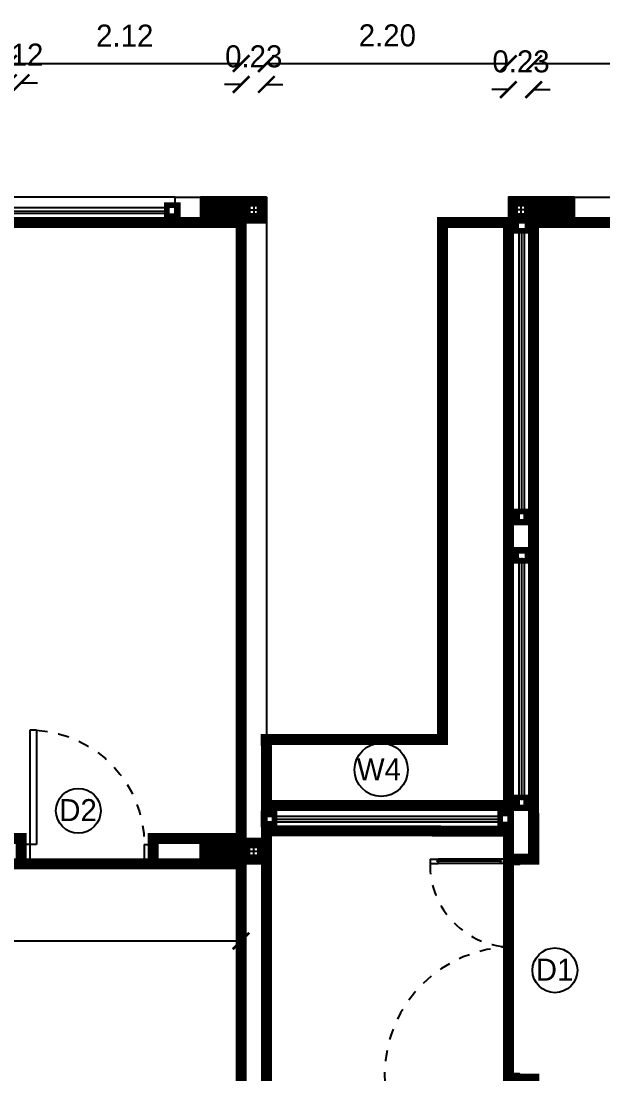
# Model space of a CAD drawing. Header units: metres. Extents: x 6101839 to 6102590, y -6659932 to -6659648.
# Drawn here: x 6102066.7 to 6102071.99, y -6659696.52 to -6659686.95 of the extents above; entities that cross this region are included whole.
import ezdxf

# ---------------------------------------------------------------- set-up
doc = ezdxf.new("R2010")
doc.units = ezdxf.units.M
doc.header["$LTSCALE"] = 500
doc.header["$MEASUREMENT"] = 0
doc.linetypes.add('DASHED2', pattern=[0.375, 0.25, -0.125])
doc.linetypes.add('HIDDEN', pattern=[0.375, 0.25, -0.125])
doc.layers.get('0').update_dxf_attribs({"linetype": 'CONTINUOUS'})
doc.layers.get('Defpoints').update_dxf_attribs({"linetype": 'CONTINUOUS'})
for name, color, linetype in [('above', 250, 'DASHED2'), ('BLK_1_FLR_0_CARPET_AREA', 10, 'CONTINUOUS'), ('BLK_1_FLR_0_CHAJJA', 6, 'CONTINUOUS'), ('COL', 2, 'CONTINUOUS'), ('DOORTEXT', 13, 'CONTINUOUS'), ('ED', 30, 'CONTINUOUS'), ('FURN1', 252, 'CONTINUOUS'), ('FURNITURE', 252, 'CONTINUOUS'), ('FURNITURES', 252, 'CONTINUOUS'), ('HATCH', 15, 'CONTINUOUS'), ('norms', 4, 'CONTINUOUS'), ('W-SCH', 205, 'CONTINUOUS'), ('wall', 125, 'CONTINUOUS'), ('wall1', 125, 'CONTINUOUS'), ('WINDOWS', 252, 'CONTINUOUS')]:
    doc.layers.add(name, color=color, linetype=linetype)
doc.styles.add('RM', font='GOTHIC.TTF')
doc.styles.add('USA TEXT', font='GOTHIC.TTF')
doc.dimstyles.new('1-100-ED', dxfattribs={"dimtxt": 0.2, "dimasz": 0.15, "dimexe": 0.18, "dimexo": 0.0625, "dimgap": 0.15, "dimtad": 1, "dimzin": 0, "dimdsep": 46, "dimtxsty": 'USA TEXT', "dimblk": 'ARCHTICK', "dimcen": 0.1, "dimse1": 1, "dimse2": 1, "dimclrd": 256, "dimclrt": 256, "dimadec": 0, "dimazin": 0, "dimtfac": 1, "dimtofl": 0, "dimtmove": 0, "dimatfit": 3, "dimldrblk": 'ARCHTICK', "dimfxl": 0.18, "dimtolj": 1, "dimtzin": 0, "dimarcsym": 0})

# ---------------------------------------------------------------- blocks, each defined once
blk = doc.blocks.new('PIO-DOOR 750')
at = {"layer": 'FURN1'}
for p, q in [((-110.0000000009313, -49.99999999906868), (-110.0000000004656, 0)), ((-9.313226e-10, -50.00000000046566), (-110.0000000009313, -49.99999999953434)), ((-9.313226e-10, -50.00000000046566), (0, -4.656613e-10)), ((-110.0000000009313, -700.0000000023282), (-110.0000000004656, -750.000000001397)), ((-9.313226e-10, -700.0000000004657), (-110.0000000009313, -700.0000000018626)), ((-9.313226e-10, -662.5000000004657), (-4.656613e-10, -750.0000000004657)), ((648.9173676199277, -662.5000000009312), (-9.313226e-10, -662.5000000004657)), ((648.9173676199277, -700), (-9.313226e-10, -700.0000000004657)), ((648.9173676199277, -662.5000000009312), (648.9173676199277, -700))]:
    blk.add_line(p, q, dxfattribs=at)
at = {"layer": 'FURN1', "linetype": 'HIDDEN', "ltscale": 0.5}
blk.add_arc((0.0460500242188573, -699.9512119828723), 649.9512136138187, 3.303302686255516, 90.00405950692759, dxfattribs=at)
blk = doc.blocks.new('NEWCOL')
at = {"layer": 'HATCH'}
h = blk.add_hatch(dxfattribs=at)
h.set_pattern_fill('ANSI31', color=256, scale=3, angle=270, style=0)
h.set_pattern_definition([(315, (-629970.925706138, -258732.0878365731), (6.735192090801866, 6.735192090801863), [])])
h.paths.add_polyline_path([(0, 115), (-115, 115), (-115, 0), (-37.5, 0), (-37.49999999988359, 37.50000000002911), (0, 37.4999999999709)])
h.paths.add_polyline_path([(115, 115.0000000000291), (0, 115), (1.164153e-10, 37.50000000002911), (37.5, 37.4999999999709), (37.5, 0), (115, 0)])
h.paths.add_polyline_path([(115, 0), (37.5, 0), (37.50000000011642, -37.4999999999709), (0, -37.4999999999709), (1.164153e-10, -484.9999999999708), (115, -485)])
h.paths.add_polyline_path([(0, -37.5), (-37.49999999988359, -37.4999999999709), (-37.5, 0), (-115, 0), (-115, -485), (0, -485)])
at = {"layer": 'COL'}
for p, q in [((0, -485), (0, 115)), ((-115, 0), (115, 0))]:
    blk.add_line(p, q, dxfattribs=at)
for points in [[(-115, -485), (115, -485), (115, 115), (-115, 115)], [(-37.5, -37.5), (37.5, -37.5), (37.5, 37.5), (-37.5, 37.5)]]:
    blk.add_lwpolyline(points, close=True, dxfattribs=at)
blk = doc.blocks.new('_ArchTick')
at = {"color": 0, "linetype": 'ByBlock', "const_width": 0.15}
blk.add_lwpolyline([(-0.5, -0.5), (0.5, 0.5)], dxfattribs=at)
blk = doc.blocks.new('*D747')
at = {"layer": 'Defpoints', "color": 0, "transparency": 16777216}
for p in [(6102062.120997361, -6659694.608232467), (6102068.695991833, -6659694.608232467), (6102068.695991833, -6659695.308467846)]:
    blk.add_point(p, dxfattribs=at)
at = {"layer": 'ED', "lineweight": -2, "transparency": 16777216}
blk.add_line((6102062.120997361, -6659695.308467846), (6102068.695991833, -6659695.308467846), dxfattribs=at)
at = {"layer": 'ED', "lineweight": -2, "transparency": 16777216, "xscale": 0.15, "yscale": 0.15, "zscale": 0.15, "rotation": 180}
blk.add_blockref('_ArchTick', (6102062.120997361, -6659695.308467846), dxfattribs=at)
at = {"layer": 'ED', "lineweight": -2, "transparency": 16777216, "xscale": 0.15, "yscale": 0.15, "zscale": 0.15}
blk.add_blockref('_ArchTick', (6102068.695991833, -6659695.308467846), dxfattribs=at)
at = {"layer": 'ED', "transparency": 16777216, "insert": (6102065.408494597, -6659695.053437255), "char_height": 0.2, "attachment_point": 5, "style": 'USA TEXT'}
blk.add_mtext('\\A1;6.57', dxfattribs=at)
blk = doc.blocks.new('*D814')
at = {"layer": 'Defpoints', "color": 0, "transparency": 16777216}
for p in [(6102066.695991834, -6659687.510000003), (6102066.580991833, -6659688.950467847), (6102066.695991834, -6659688.975467846)]:
    blk.add_point(p, dxfattribs=at)
at = {"layer": 'ED', "lineweight": -2, "transparency": 16777216}
for p, q in [((6102066.580991833, -6659687.510000003), (6102066.430991832, -6659687.510000003)), ((6102066.695991834, -6659687.510000003), (6102066.845991834, -6659687.510000003))]:
    blk.add_line(p, q, dxfattribs=at)
at = {"layer": 'ED', "lineweight": -2, "transparency": 16777216, "xscale": 0.15, "yscale": 0.15, "zscale": 0.15}
blk.add_blockref('_ArchTick', (6102066.580991833, -6659687.510000003), dxfattribs=at)
at = {"layer": 'ED', "lineweight": -2, "transparency": 16777216, "xscale": 0.15, "yscale": 0.15, "zscale": 0.15, "rotation": 180}
blk.add_blockref('_ArchTick', (6102066.695991834, -6659687.510000003), dxfattribs=at)
at = {"layer": 'ED', "transparency": 16777216, "insert": (6102066.638491834, -6659687.254969412), "char_height": 0.2, "attachment_point": 5, "style": 'USA TEXT'}
blk.add_mtext('\\A1;0.12', dxfattribs=at)
blk = doc.blocks.new('*D815')
at = {"layer": 'Defpoints', "color": 0, "transparency": 16777216}
for p in [(6102068.695991833, -6659687.334967848), (6102066.580991833, -6659688.950467847), (6102068.695991833, -6659688.972967846)]:
    blk.add_point(p, dxfattribs=at)
at = {"layer": 'ED', "lineweight": -2, "transparency": 16777216}
blk.add_line((6102066.580991833, -6659687.334967848), (6102068.695991833, -6659687.334967848), dxfattribs=at)
at = {"layer": 'ED', "lineweight": -2, "transparency": 16777216, "xscale": 0.15, "yscale": 0.15, "zscale": 0.15, "rotation": 180}
blk.add_blockref('_ArchTick', (6102066.580991833, -6659687.334967848), dxfattribs=at)
at = {"layer": 'ED', "lineweight": -2, "transparency": 16777216, "xscale": 0.15, "yscale": 0.15, "zscale": 0.15}
blk.add_blockref('_ArchTick', (6102068.695991833, -6659687.334967848), dxfattribs=at)
at = {"layer": 'ED', "transparency": 16777216, "insert": (6102067.638491833, -6659687.080549086), "char_height": 0.2, "attachment_point": 5, "style": 'USA TEXT'}
blk.add_mtext('\\A1;2.12', dxfattribs=at)
blk = doc.blocks.new('*D816')
at = {"layer": 'Defpoints', "color": 0, "transparency": 16777216}
for p in [(6102068.925991838, -6659687.5255), (6102068.695991833, -6659688.972967846), (6102068.925991838, -6659688.987467846)]:
    blk.add_point(p, dxfattribs=at)
at = {"layer": 'ED', "lineweight": -2, "transparency": 16777216}
for p, q in [((6102068.695991833, -6659687.5255), (6102068.545991832, -6659687.5255)), ((6102068.925991838, -6659687.5255), (6102069.075991838, -6659687.5255))]:
    blk.add_line(p, q, dxfattribs=at)
at = {"layer": 'ED', "lineweight": -2, "transparency": 16777216, "xscale": 0.15, "yscale": 0.15, "zscale": 0.15}
blk.add_blockref('_ArchTick', (6102068.695991833, -6659687.5255), dxfattribs=at)
at = {"layer": 'ED', "lineweight": -2, "transparency": 16777216, "xscale": 0.15, "yscale": 0.15, "zscale": 0.15, "rotation": 180}
blk.add_blockref('_ArchTick', (6102068.925991838, -6659687.5255), dxfattribs=at)
at = {"layer": 'ED', "transparency": 16777216, "insert": (6102068.810991835, -6659687.270469409), "char_height": 0.2, "attachment_point": 5, "style": 'USA TEXT'}
blk.add_mtext('\\A1;0.23', dxfattribs=at)
blk = doc.blocks.new('*D817')
at = {"layer": 'Defpoints', "color": 0, "transparency": 16777216}
for p in [(6102071.125705833, -6659687.334967848), (6102068.925991838, -6659688.987467846), (6102071.125705833, -6659688.966467578)]:
    blk.add_point(p, dxfattribs=at)
at = {"layer": 'ED', "lineweight": -2, "transparency": 16777216}
blk.add_line((6102068.925991838, -6659687.334967848), (6102071.125705833, -6659687.334967848), dxfattribs=at)
at = {"layer": 'ED', "lineweight": -2, "transparency": 16777216, "xscale": 0.15, "yscale": 0.15, "zscale": 0.15, "rotation": 180}
blk.add_blockref('_ArchTick', (6102068.925991838, -6659687.334967848), dxfattribs=at)
at = {"layer": 'ED', "lineweight": -2, "transparency": 16777216, "xscale": 0.15, "yscale": 0.15, "zscale": 0.15}
blk.add_blockref('_ArchTick', (6102071.125705833, -6659687.334967848), dxfattribs=at)
at = {"layer": 'ED', "transparency": 16777216, "insert": (6102070.025848836, -6659687.079937257), "char_height": 0.2, "attachment_point": 5, "style": 'USA TEXT'}
blk.add_mtext('\\A1;2.20', dxfattribs=at)
blk = doc.blocks.new('*D818')
at = {"layer": 'Defpoints', "color": 0, "transparency": 16777216}
for p in [(6102071.355708286, -6659687.571500001), (6102071.125705833, -6659688.966467578), (6102071.355708286, -6659689.012967974)]:
    blk.add_point(p, dxfattribs=at)
at = {"layer": 'ED', "lineweight": -2, "transparency": 16777216}
for p, q in [((6102071.125705833, -6659687.571500001), (6102070.975705832, -6659687.571500001)), ((6102071.355708286, -6659687.571500001), (6102071.505708287, -6659687.571500001))]:
    blk.add_line(p, q, dxfattribs=at)
at = {"layer": 'ED', "lineweight": -2, "transparency": 16777216, "xscale": 0.15, "yscale": 0.15, "zscale": 0.15}
blk.add_blockref('_ArchTick', (6102071.125705833, -6659687.571500001), dxfattribs=at)
at = {"layer": 'ED', "lineweight": -2, "transparency": 16777216, "xscale": 0.15, "yscale": 0.15, "zscale": 0.15, "rotation": 180}
blk.add_blockref('_ArchTick', (6102071.355708286, -6659687.571500001), dxfattribs=at)
at = {"layer": 'ED', "transparency": 16777216, "insert": (6102071.240707059, -6659687.31646941), "char_height": 0.2, "attachment_point": 5, "style": 'USA TEXT'}
blk.add_mtext('\\A1;0.23', dxfattribs=at)
blk = doc.blocks.new('*D819')
at = {"layer": 'Defpoints', "color": 0, "transparency": 16777216}
for p in [(6102081.125767162, -6659687.334967848), (6102071.355708286, -6659689.012967974), (6102081.125767162, -6659689.623467845)]:
    blk.add_point(p, dxfattribs=at)
at = {"layer": 'ED', "lineweight": -2, "transparency": 16777216}
blk.add_line((6102071.355708286, -6659687.334967848), (6102081.125767162, -6659687.334967848), dxfattribs=at)
at = {"layer": 'ED', "lineweight": -2, "transparency": 16777216, "xscale": 0.15, "yscale": 0.15, "zscale": 0.15, "rotation": 180}
blk.add_blockref('_ArchTick', (6102071.355708286, -6659687.334967848), dxfattribs=at)
at = {"layer": 'ED', "lineweight": -2, "transparency": 16777216, "xscale": 0.15, "yscale": 0.15, "zscale": 0.15}
blk.add_blockref('_ArchTick', (6102081.125767162, -6659687.334967848), dxfattribs=at)
at = {"layer": 'ED', "transparency": 16777216, "insert": (6102076.240737724, -6659687.079937257), "char_height": 0.2, "attachment_point": 5, "style": 'USA TEXT'}
blk.add_mtext('\\A1;9.77', dxfattribs=at)
blk = doc.blocks.new('A$C62665808')
at = {"layer": 'FURNITURES', "color": 233}
for p, q in [((512.4136595284131, 99.90654999148128), (437.4729179757405, 99.90846061329023)), ((512.4132614820832, 84.29389550216308), (512.4136595284131, 99.90654999148128)), ((2287.59103623892, 84.25373618515007), (2287.591434285079, 99.86639067496029)), ((2287.591434285079, 99.86639067496029), (2362.532175837753, 99.86448005315133)), ((449.9620862566175, 62.43777140009182), (512.4127042175081, 62.4361792151451)), ((499.9229786712235, 78.04915214213906), (499.9231378901429, 84.29421393852952)), ((512.4131022636524, 78.04883370627226), (499.9229786717156, 78.04915214230948)), ((512.4132614820832, 84.29389550216308), (499.9231378901429, 84.29421393852952)), ((512.4127042175081, 62.4361792151451), (512.4131022636524, 78.04883370627226)), ((2287.590478974175, 62.3960198986241), (2287.590877020485, 78.00867438958856)), ((2350.04109693457, 62.39442771383624), (2287.590478974175, 62.3960198986241)), ((2287.590877020485, 78.00867438958856), (2300.081000612774, 78.0083559515797)), ((2287.59103623892, 84.25373618515007), (2300.081159831201, 84.2534177477997)), ((2300.081000612774, 78.0083559515797), (2300.081159831201, 84.2534177477997))]:
    blk.add_line(p, q, dxfattribs=at)
at = {"layer": 'FURNITURES', "color": 250}
for p, q in [((512.4136595284131, 99.90654999148128), (2287.591434285079, 99.86639067496029)), ((512.4127042175081, 62.4361792151451), (2287.590478974175, 62.3960198986241)), ((512.4131022636524, 78.04883370627226), (2300.08100061277, 78.00835595190894)), ((512.4132614820832, 84.29389550216308), (2300.081159830872, 84.2534177477959))]:
    blk.add_line(p, q, dxfattribs=at)
at = {"layer": 'FURNITURES', "color": 250, "linetype": 'HIDDEN', "ltscale": 0.5}
for centre, radius, start, end in [((437.4719626657978, 62.43808983210818), 1163.003696595019, 359.9985392363878, 178.1522289363573), ((2350.04109693457, 62.39442771383624), 749.5654389454102, 89.10250663880146, 179.9986901028904)]:
    blk.add_arc(centre, radius, start, end, dxfattribs=at)
at = {"layer": 'wall', "color": 7}
for p, q in [((2361.781970350842, 811.8679090010985), (2361.780070568775, 737.3523331883182)), ((2399.252341126852, 811.8669536898607), (2361.781970350842, 811.8679090010985)), ((2399.252341126852, 811.8669536898607), (2399.250441344948, 737.3513778772473)), ((2377.392725058256, 737.3519351421553), (2361.780070568775, 737.3523331883182)), ((2361.780070568775, 737.3523331883182), (2362.534086459397, 174.8052216056571)), ((2377.392725058256, 737.3519351421553), (2377.393043495935, 749.8420587344403)), ((2378.146740948716, 174.8048235593276), (2377.393043495939, 749.8420587341112)), ((2383.638105291826, 749.8418995160092), (2377.393043495935, 749.8420587344403)), ((2383.637786854313, 737.3517759235616), (2383.638105291826, 749.8418995160092)), ((2399.250441344948, 737.3513778772473), (2383.637786854313, 737.3517759235616)), ((2384.391802744936, 174.8046643409003), (2383.638105291334, 749.8418995158389)), ((2400.004457235572, 174.8042662945861), (2399.250441344948, 737.3513778772473)), ((-724.9260444391642, 137.4084668927564), (-724.9269997499057, 99.93809611658683)), ((-724.9269997499057, 99.93809611658683), (-649.9862581977295, 99.9361854949366)), ((-724.9260444391642, 137.4084668927564), (-649.9853028866582, 137.4065562711102)), ((-662.4758245255867, 121.7942202181507), (-662.4759837440142, 115.5491584219307)), ((362.5325744689017, 115.5230257245764), (-662.4759837433558, 115.5491584219385)), ((-649.9858601514037, 115.5488399845842), (-662.4759837440142, 115.5491584219307)), ((362.5327336873328, 121.7680875204671), (-662.4758245255792, 121.7942202174922)), ((-649.9857009329689, 121.7939017801457), (-662.4758245255867, 121.7942202181507)), ((-649.9858601514037, 115.5488399845842), (-649.9862581977295, 99.9361854949366)), ((-649.9862581977295, 99.9361854949366), (362.5321764225723, 99.91037123525813)), ((-649.9853028866582, 137.4065562711102), (-649.9857009329689, 121.7939017801457)), ((362.5331317336431, 137.3807420114316), (-649.9853028866582, 137.4065562711102)), ((362.5325744689017, 115.5230257245764), (362.5321764225723, 99.91037123525813)), ((362.5321764225723, 99.91037123525813), (437.4729179755774, 99.90846061312368)), ((362.5325744689017, 115.5230257245764), (375.0226980611714, 115.5227072882138)), ((362.5331317336431, 137.3807420114316), (362.5327336873328, 121.7680875204671)), ((362.5327336873328, 121.7680875204671), (375.022857279436, 121.7677690842672)), ((437.4738732866488, 137.3788313892971), (362.5331317336431, 137.3807420114316)), ((375.0228572796026, 121.7677690841045), (375.0226980611714, 115.5227072882138)), ((437.4719626648361, 62.43808983695408), (437.4729179757405, 99.90846061329023)), ((437.4738732866488, 137.3788313892971), (437.4729179755774, 99.90846061312368)), ((2362.531220526847, 62.39410927681511), (2362.532175837753, 99.86448005315133)), ((2362.534086459397, 174.8052216056571), (2362.532175837589, 99.86448005298477)), ((2400.002546613599, 99.86352474174723), (2362.53217583743, 99.864480052489)), ((2378.146740948716, 174.8048235593276), (2362.534086459397, 174.8052216056571)), ((2378.146740948716, 174.8048235593276), (2378.146422512845, 162.3146999672283)), ((2384.39148430874, 162.3145407484679), (2378.146422512845, 162.3146999672283)), ((2384.391802744936, 174.8046643409003), (2384.391484308737, 162.3145407487972)), ((2400.004457235572, 174.8042662945861), (2384.391802744936, 174.8046643409003)), ((2400.002546613599, 99.86352474174723), (2400.004457235572, 174.8042662945861)), ((437.4719626648361, 62.43808983695408), (449.9620862566175, 62.43777140009182)), ((2362.531220526847, 62.39410927681511), (2350.04109693457, 62.39442771383624))]:
    blk.add_line(p, q, dxfattribs=at)
for points in [[(437.4729179757405, 99.90846061329023), (400.0025471994042, 99.90941592419485), (399.9999997035493, -0.0115728127030934), (449.9604940718336, -0.0128465606325108), (449.9620862566175, 62.43777140009182)], [(2362.532175837753, 99.86448005315133), (2400.002546614088, 99.8635247422468), (2399.999999118233, -0.0574639946509952), (2350.039504749786, -0.0561902468880895), (2350.04109693457, 62.39442771383624)]]:
    blk.add_lwpolyline(points, dxfattribs=at)

msp = doc.modelspace()

# ---------------------------------------------------------------- linework, layer by layer
at = {"layer": 'above', "linetype": 'ByBlock'}
for p, q in [((6102070.525961323, -6659693.478125678), (6102070.525849462, -6659688.779468033)), ((6102070.525849462, -6659688.779468033), (6102071.12576716, -6659688.779468033)), ((6102068.925582054, -6659693.478232468), (6102070.525961323, -6659693.478125678))]:
    msp.add_line(p, q, dxfattribs=at)
at = {"layer": 'above', "const_width": 0.1}
msp.add_lwpolyline([(6102071.125695974, -6659688.779468033), (6102070.525849462, -6659688.779480698), (6102070.525961323, -6659693.478125678), (6102068.925991838, -6659693.478125678)], dxfattribs=at)
at = {"layer": 'BLK_1_FLR_0_CARPET_AREA', "color": 15, "linetype": 'Continuous', "const_width": 0.1}
msp.add_lwpolyline([(6102071.355767162, -6659697.679456063), (6102071.355767162, -6659696.564456062), (6102071.125767672, -6659696.564455974), (6102071.125767672, -6659694.564456059), (6102071.355767162, -6659694.564456061), (6102071.355695975, -6659688.779456065), (6102081.125767162, -6659688.779456066), (6102081.125767162, -6659695.44945606), (6102077.125767161, -6659695.44945606), (6102077.125767161, -6659695.679456063), (6102077.355752956, -6659695.679456063), (6102077.355752956, -6659697.679456063)], close=True, dxfattribs=at)
msp.add_lwpolyline([(6102071.355767162, -6659697.679456063), (6102071.355767162, -6659696.564456062), (6102071.125767672, -6659696.564455974), (6102071.125767672, -6659694.564456059), (6102071.355767162, -6659694.564456061), (6102071.355695975, -6659688.779456065), (6102081.125767162, -6659688.779456066), (6102081.125767162, -6659695.44945606), (6102077.125767161, -6659695.44945606), (6102077.125767161, -6659695.679456063), (6102077.355752956, -6659695.679456063), (6102077.355752956, -6659697.679456063)], close=True, dxfattribs=at)
msp.add_lwpolyline([(6102077.355752956, -6659700.309456062), (6102071.125766682, -6659700.309456062), (6102071.125998917, -6659703.897567888), (6102068.925991838, -6659703.897710281), (6102068.925991838, -6659700.959456061), (6102068.695991833, -6659700.959456061), (6102068.695991833, -6659703.610679653), (6102062.120997587, -6659703.609459767), (6102062.120997587, -6659701.189456061), (6102066.754523767, -6659701.189456061), (6102066.754523767, -6659700.959456061), (6102060.62099736, -6659700.959453795), (6102060.62099736, -6659697.259456063), (6102066.754523767, -6659697.259456063), (6102066.754523767, -6659697.029456062), (6102062.120997361, -6659697.029456062), (6102062.120997361, -6659694.608232467), (6102068.695991833, -6659694.60823247), (6102068.695991833, -6659697.259456063), (6102068.925991838, -6659697.259456063), (6102068.925800867, -6659694.308232457), (6102071.125885087, -6659694.309249072), (6102071.125885087, -6659697.909456061), (6102077.355752956, -6659697.909456061)], dxfattribs=at)
at = {"layer": 'BLK_1_FLR_0_CHAJJA', "linetype": 'Continuous', "const_width": 0.1}
msp.add_lwpolyline([(6102068.925582054, -6659693.478232468), (6102070.525961323, -6659693.478125678), (6102070.525849462, -6659688.779468033), (6102071.125776563, -6659688.779443652), (6102071.126119425, -6659694.078090077), (6102068.926349649, -6659694.078232422)], close=True, dxfattribs=at)
at = {"layer": 'ED', "linetype": 'ByBlock'}
msp.add_line((6102066.695991834, -6659694.608232467), (6102067.895991806, -6659694.608266809), dxfattribs=at)
at = {"layer": 'FURN1', "const_width": 0.1}
for points in [[(6102068.095991835, -6659688.647422148), (6102068.04598036, -6659688.64741842), (6102068.04598036, -6659688.697359915), (6102068.095991835, -6659688.697396767)], [(6102071.222757393, -6659688.77946257), (6102071.222760137, -6659688.82946257), (6102071.272760135, -6659688.829459827), (6102071.272757392, -6659688.779459828)], [(6102071.222759223, -6659688.780087665), (6102071.222761995, -6659688.830087665), (6102071.272761995, -6659688.830084889), (6102071.272759221, -6659688.78008489)], [(6102071.222902102, -6659691.479845291), (6102071.222899468, -6659691.429845292), (6102071.272899468, -6659691.429842657), (6102071.272902102, -6659691.479842657)], [(6102071.222903865, -6659691.479220198), (6102071.222901262, -6659691.429220198), (6102071.272901262, -6659691.429217595), (6102071.272903865, -6659691.479217594)], [(6102071.222910879, -6659691.777844788), (6102071.222913623, -6659691.827844787), (6102071.272913621, -6659691.827842045), (6102071.272910879, -6659691.777842044)], [(6102071.222912707, -6659691.778469883), (6102071.222915484, -6659691.828469883), (6102071.272915483, -6659691.828467106), (6102071.272912709, -6659691.778467108)], [(6102071.223055589, -6659694.078227508), (6102071.223052957, -6659694.028227507), (6102071.273052955, -6659694.028224872), (6102071.273055588, -6659694.078224874)], [(6102071.22305735, -6659694.077602413), (6102071.22305475, -6659694.027602414), (6102071.273054749, -6659694.027599812), (6102071.273057353, -6659694.077599811)], [(6102068.925622608, -6659694.175296223), (6102068.975622604, -6659694.175293589), (6102068.975625241, -6659694.225293589), (6102068.925625238, -6659694.225296224)], [(6102068.9262477, -6659694.175297986), (6102068.976247701, -6659694.175295384), (6102068.976250302, -6659694.225295383), (6102068.926250302, -6659694.225297987)], [(6102071.125236894, -6659694.175153344), (6102071.075236895, -6659694.175156117), (6102071.07523967, -6659694.225156117), (6102071.125239667, -6659694.225153343)], [(6102071.125861987, -6659694.175151513), (6102071.075861988, -6659694.175154255), (6102071.075864731, -6659694.225154254), (6102071.125864731, -6659694.225151513)]]:
    msp.add_lwpolyline(points, close=True, dxfattribs=at)
at = {"layer": 'FURNITURE', "linetype": 'ByBlock', "ltscale": 0.2}
for p, q in [((6102068.045985204, -6659688.697396767), (6102061.271028277, -6659688.697396767)), ((6102068.046017188, -6659688.64741842), (6102061.271057215, -6659688.647416555)), ((6102071.222903865, -6659691.479220198), (6102071.222760137, -6659688.82946257)), ((6102071.272903865, -6659691.479217594), (6102071.272765761, -6659688.830084889)), ((6102071.22305735, -6659694.077602413), (6102071.222913623, -6659691.827844787)), ((6102071.273057353, -6659694.077599811), (6102071.272919248, -6659691.828467106)), ((6102068.9262477, -6659694.175297986), (6102071.075861988, -6659694.175154255)), ((6102068.926250302, -6659694.225297987), (6102071.07523967, -6659694.22515988))]:
    msp.add_line(p, q, dxfattribs=at)
at = {"layer": 'FURNITURE', "color": 4, "linetype": 'ByBlock', "ltscale": 0.2}
for p, q in [((6102068.045998788, -6659688.678976066), (6102061.271038714, -6659688.672409438)), ((6102071.247901263, -6659691.429218895), (6102071.247765712, -6659688.829461197)), ((6102071.24805475, -6659694.027601113), (6102071.247919197, -6659691.827843414)), ((6102068.976249, -6659694.200295384), (6102071.07586336, -6659694.200159833))]:
    msp.add_line(p, q, dxfattribs=at)
at = {"layer": 'norms', "color": 6, "const_width": 0.1}
msp.add_lwpolyline([(6102060.62099736, -6659688.779387204), (6102068.695991833, -6659688.779387204), (6102068.696232167, -6659694.378232458), (6102067.895991806, -6659694.378232458), (6102067.895985222, -6659694.60826681), (6102066.695991834, -6659694.608232467), (6102066.695991834, -6659694.378232469), (6102060.62099736, -6659694.378232469)], close=True, dxfattribs=at)
at = {"layer": 'W-SCH'}
for centre, radius in [((6102069.969745829, -6659693.752456668), 0.2424160592048741), ((6102067.217005834, -6659694.125231656), 0.2037454751308166), ((6102071.549095834, -6659695.574892603), 0.2037454751308166)]:
    msp.add_circle(centre, radius, dxfattribs=at)
at = {"layer": 'wall1', "linetype": 'ByBlock'}
for p, q in [((6102068.095991835, -6659688.549387204), (6102068.925991838, -6659688.549387204)), ((6102068.095991835, -6659688.779387204), (6102068.095991835, -6659688.549387204)), ((6102068.925991838, -6659688.549387204), (6102068.925991838, -6659697.259456063)), ((6102071.12576716, -6659688.549456063), (6102072.440772948, -6659688.549493793)), ((6102068.095991835, -6659688.779387204), (6102068.695991833, -6659688.779387204)), ((6102068.695991833, -6659688.779387204), (6102068.695991833, -6659694.378232469)), ((6102071.125766229, -6659688.779468033), (6102071.355767162, -6659688.779456062)), ((6102071.355767162, -6659688.779456062), (6102072.440767162, -6659688.779456062)), ((6102071.125849462, -6659691.777850253), (6102071.125826093, -6659691.479850252)), ((6102071.125838348, -6659691.479850252), (6102071.355905747, -6659691.479838279)), ((6102071.355905747, -6659691.479838279), (6102071.355929112, -6659691.777838278)), ((6102071.125919716, -6659691.777850248), (6102071.355920647, -6659691.777838278)), ((6102071.12576716, -6659694.564456061), (6102071.125991836, -6659694.078232469)), ((6102071.125991836, -6659694.078232469), (6102071.356059233, -6659694.078220496)), ((6102071.355767162, -6659694.564456061), (6102071.355767162, -6659694.078220511)), ((6102067.895991806, -6659694.378266808), (6102068.695991833, -6659694.378232469)), ((6102067.895991806, -6659694.608266809), (6102067.895991806, -6659694.378266808)), ((6102067.895991806, -6659694.608266809), (6102068.695991833, -6659694.608232467)), ((6102068.695991833, -6659694.608232467), (6102068.695991833, -6659697.259456063)), ((6102071.12576716, -6659694.564456061), (6102071.355767162, -6659694.564456061))]:
    msp.add_line(p, q, dxfattribs=at)
at = {"layer": 'WINDOWS', "linetype": 'ByBlock'}
for p, q in [((6102068.095991835, -6659688.549387204), (6102061.220997361, -6659688.549387204)), ((6102068.095991835, -6659688.779387204), (6102061.220997361, -6659688.779387204)), ((6102071.125838348, -6659691.479850252), (6102071.125695974, -6659688.779468033)), ((6102071.355838347, -6659691.479838283), (6102071.355695975, -6659688.779456065)), ((6102071.125991836, -6659694.078232469), (6102071.125849462, -6659691.777850253)), ((6102071.355991835, -6659694.078220502), (6102071.355849462, -6659691.777838282)), ((6102068.925617644, -6659694.078232469), (6102071.125856522, -6659694.078090096)), ((6102068.925629614, -6659694.308232468), (6102071.125868493, -6659694.308090096))]:
    msp.add_line(p, q, dxfattribs=at)

# ---------------------------------------------------------------- block references
at = {"layer": 'COL', "yscale": 0.001, "zscale": 0.001}
for p, xscale, rotation in [((6102068.810991835, -6659688.664387203), 0.001, 270), ((6102071.240767161, -6659688.664456061), 0.001, 90), ((6102068.810991835, -6659694.493232469), -0.001, 270)]:
    msp.add_blockref('NEWCOL', p, dxfattribs=dict(at, xscale=xscale, rotation=rotation))
at = {"layer": 'FURN1', "xscale": -0.0015999999611671, "yscale": 0.0015999999623746, "zscale": 0.0015999999622463, "rotation": 269.9983603543528}
msp.add_blockref('PIO-DOOR 750', (6102067.895996843, -6659694.432266814), dxfattribs=at)
at = {"layer": 'wall1', "xscale": 0.001, "yscale": 0.001, "zscale": 0.001, "rotation": 90.0014608067089}
msp.add_blockref('A$C62665808', (6102071.225710497, -6659696.964553623), dxfattribs=at)

# ---------------------------------------------------------------- texts
at = {"layer": 'DOORTEXT', "color": 3, "style": 'RM'}
for s, p in [('W4', (6102069.748548958, -6659693.848847643)), ('D2', (6102067.042693428, -6659694.21913561)), ('D1', (6102071.374783427, -6659695.668796558))]:
    msp.add_text(s, height=0.2, dxfattribs=at).set_placement(p)

# ---------------------------------------------------------------- dimensions: what is measured, and where the dimension line sits
at = {"layer": 'ED'}
for base, p1, p2, picture, middle in [((6102068.695991833, -6659687.334967848), (6102066.580991833, -6659688.950467847), (6102068.695991833, -6659688.972967846), '*D815', (6102067.638491833, -6659687.080549086)), ((6102071.125705833, -6659687.334967848), (6102068.925991838, -6659688.987467846), (6102071.125705833, -6659688.966467578), '*D817', (6102070.025848836, -6659687.079937257)), ((6102081.125767162, -6659687.334967848), (6102071.355708286, -6659689.012967974), (6102081.125767162, -6659689.623467845), '*D819', (6102076.240737724, -6659687.079937257)), ((6102068.695991833, -6659695.308467846), (6102062.120997361, -6659694.608232467), (6102068.695991833, -6659694.608232467), '*D747', (6102065.408494597, -6659695.053437255))]:
    dim = msp.add_linear_dim(base=base, p1=p1, p2=p2, dimstyle='1-100-ED', dxfattribs=at)
    dim.commit()
    dim.dimension.update_dxf_attribs({"geometry": picture, "text_midpoint": middle})
for base, p1, p2, picture, middle in [((6102066.695991834, -6659687.510000003), (6102066.580991833, -6659688.950467847), (6102066.695991834, -6659688.975467846), '*D814', (6102066.638491834, -6659687.510000003)), ((6102068.925991838, -6659687.5255), (6102068.695991833, -6659688.972967846), (6102068.925991838, -6659688.987467846), '*D816', (6102068.810991835, -6659687.5255)), ((6102071.355708286, -6659687.571500001), (6102071.125705833, -6659688.966467578), (6102071.355708286, -6659689.012967974), '*D818', (6102071.240707059, -6659687.571500001))]:
    dim = msp.add_linear_dim(base=base, p1=p1, p2=p2, dimstyle='1-100-ED', dxfattribs=at)
    dim.commit()
    dim.dimension.update_dxf_attribs({"geometry": picture, "text_midpoint": middle, "dimtype": 160})

doc.saveas('drawing.dxf')
